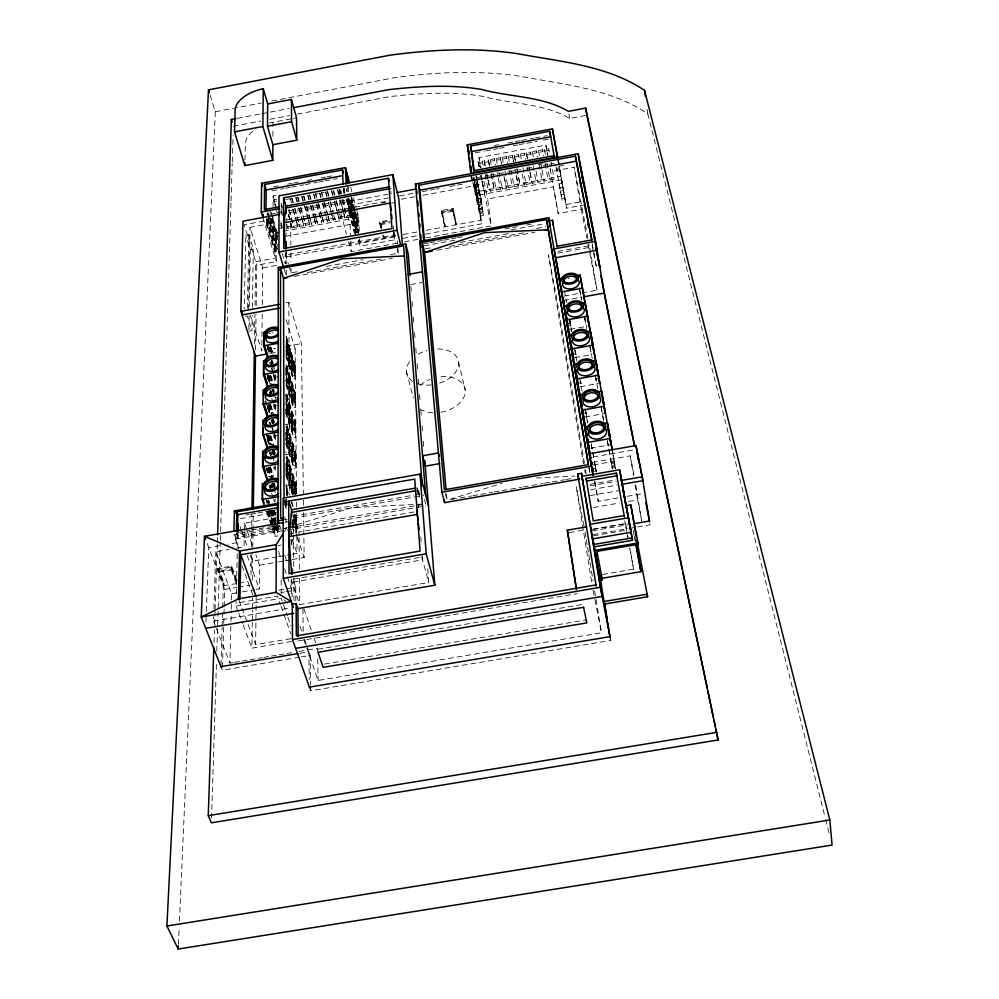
<?xml version="1.0" encoding="UTF-8"?>
<svg xmlns="http://www.w3.org/2000/svg" width="999" height="999" viewBox="0 0 999 999"><rect width="100%" height="100%" fill="white"/><g stroke="black" fill="none" stroke-linecap="round" stroke-linejoin="round"><path stroke-width="0.75" stroke-dasharray="5 3.75" d="M267.12 511.638L274.7 533.578L277.759 533.054L277.759 525.449M278.459 525.399L278.459 528.371L237.35 535.539L237.412 532.554M236.313 532.692L237.974 537.237L279.046 530.094L279.046 525.624M275.312 229.071L275.225 258.104L255.682 261.701L255.007 306.681M274.7 533.578L274.725 525.973M274.887 468.868L274.887 466.021M274.975 434.041L274.962 438.149L274.013 435.239M275.062 403.908L275.05 408.454L273.639 404.12M275.137 375.075L275.125 379.732L273.276 373.976M277.922 535.914L275.012 536.426L275.05 523.326M275.1 501.885L275.112 498.788M275.2 465.596L275.175 471.565L273.701 467.157M275.274 435.015L275.262 440.796L273.326 434.927M275.349 404.832L275.337 411.039L273.426 405.194M275.437 374.762L275.412 382.255L273.064 374.987M256.206 305.557L256.78 265.21L276.298 261.613L276.361 232.567L358.616 217.345L356.218 208.304M272.902 136.226L272.939 127.847M272.952 126.448L272.964 122.278L292.108 118.656M277.372 237.612L273.002 223.089L273.052 212.55M273.077 206.531L273.127 195.991L277.722 195.13M275.986 209.053L273.801 199.912L276.548 199.4M266.708 225.774L266.733 223.189L269.742 222.64L269.718 225.212L266.708 225.774L275.237 253.808M266.745 222.053L266.77 219.493L269.767 218.931L269.742 221.503L266.745 222.053L275.249 250.062M256.206 589.46L259.278 588.935L259.528 565.222L255.881 555.069M262.2 313.923L261.813 350.749L250.399 315.472M262.3 304.72L262.7 267.894L250.062 227.335L273.002 223.089M290.909 638.648L255.632 644.642L256.194 598.364M252.26 580.307L252.647 553.721M252.735 547.514L253.197 514.96M255.569 349.925L256.081 314.498M291.571 641.42L251.91 648.151L252.272 622.19M252.297 620.666L252.447 609.964M252.472 608.441L252.622 597.752M250.961 574.9L251.273 554.745M251.386 546.99L251.686 526.848M251.711 525.299L251.873 514.448M254.445 343.893L254.895 314.435M248.826 331.119L251.985 330.544L252.235 315.172M252.372 307.492L253.334 249.088L248.838 234.728L245.816 235.277L244.231 308.878M247.402 308.291L248.838 234.728M244.28 532.042L244.006 546.84L236.588 548.126M244.318 530.569L244.455 523.164L276.311 517.607M248.501 309.59L250.062 227.335M248.851 329.583L249.101 315.746M249.275 306.518L250.324 249.65L245.816 235.277M237.038 533.853L236.838 542.682L227.972 544.23M231.318 567.207L236.413 580.894L236.363 583.603L231.256 569.917L231.318 567.207L218.943 569.355L218.856 572.065L224.038 585.726L224.113 583.016L218.943 569.355M238.212 611.863L236.014 606.056L236.126 601.473M236.288 593.843L237.225 552.634M237.937 538.573L238.099 531.268M223.314 585.851L237.088 583.478L237.15 580.769L231.681 566.083L217.832 568.481L217.745 571.191L231.618 568.793L231.681 566.083M238.586 548.376L235.489 539.01L235.627 533.129M244.955 160.015L245.342 143.419L246.366 139.073A28.309 15.684 -15.7 0 1 253.609 130.569M233.017 662.599L229.945 663.124L230.931 623.001M230.981 621.465L231.244 610.664M231.281 609.115L231.468 601.398M231.518 599.862L231.668 593.681L215.834 551.735L229.183 549.425M220.991 665.072L222.078 627.797M222.128 626.236L222.627 609.153M222.677 607.592L223.389 583.141L217.832 568.481M222.477 667.145L223.938 615.871M223.976 614.323L224.151 608.104M224.201 606.555L224.688 589.472L205.557 539.123M211.551 818.144L216.471 662.15M216.82 651.236L220.267 542.032M220.317 540.471L230.994 202.472M231.044 200.924L232.218 163.574M232.268 162.025L233.104 135.564M215.759 626.935L213.499 621.141L213.649 616.508M213.911 608.803L215.834 551.735M214.011 642.532L214.423 630.044M214.623 623.813L214.835 617.569M214.885 616.008L215.035 611.326M215.097 609.765L217.258 544.255M217.32 542.694L217.52 536.463M205.969 622.09L206.144 617.432M206.368 611.226L208.766 547.564L219.106 545.766M178.409 944.38L179.171 927.259M179.445 921.028L215.309 111.751L209.852 94.218M284.365 531.668L286.813 527.759M287.063 527.659L284.103 528.571L287.15 528.034M288.536 527.197L352.06 507.617L425.649 503.933L423.251 495.017M450.012 499.3L501.748 483.466M215.309 111.751L261.064 103.047M271.753 101.024L395.317 77.547C437.038 71.978 479.845 70.017 521.59 76.486C564.685 84.84 610.439 88.511 647.802 113.923L825.249 817.906M237.437 118.332L260.302 113.986M261.825 113.699L289.273 108.491M233.404 126.236L260.764 121.054M269.892 119.318L289.66 115.572M297.265 114.136L390.01 96.578C420.629 93.144 451.985 91.259 482.529 96.304C511.201 104.321 543.419 102.922 569.63 118.444L586.838 115.222M293.581 118.382L296.528 117.82M273.826 186.726L278.446 185.864M287.525 184.166L292.133 183.304M293.656 183.029L298.214 182.168M307.317 180.469L311.913 179.62M321.016 177.909L325.599 177.06M327.098 176.773L331.68 175.924M494.243 145.554L498.788 144.705M507.892 143.007L513.961 141.87M515.472 141.583L520.029 140.734M521.54 140.447L533.678 138.187M535.202 137.899L547.327 135.639M271.828 190.821L283.991 188.549M285.502 188.262L290.072 187.412M291.583 187.125L303.746 184.852M305.269 184.578L317.432 182.305M318.956 182.018L323.514 181.169M325.025 180.881L337.187 178.609M475.274 152.835L484.365 151.136M485.876 150.861L491.945 149.725M493.456 149.45L498.002 148.601M499.512 148.314L504.058 147.465M513.149 145.767L517.694 144.917M519.205 144.643L525.262 143.506M526.773 143.219L537.375 141.246M543.444 140.11L549.5 138.986M480.357 167.957L478.983 157.605L545.879 145.13L547.764 155.544L545.879 145.13M478.996 166.621L478.121 161.838L482.305 161.064L483.166 165.846M485.014 165.497L484.14 160.714L488.324 159.94L489.56 165.959M494.343 158.816L494.605 160.589L490.409 161.363L490.172 159.59L494.343 158.816L495.516 165.11M500.374 157.692L500.636 159.465L496.441 160.24L496.191 158.479L500.374 157.692L501.585 163.724M506.406 156.568L506.668 158.341L502.485 159.116L502.222 157.355L506.406 156.568L507.567 162.862M512.437 155.444L512.712 157.218L508.516 157.992L508.254 156.231L512.437 155.444L513.611 161.476M515.434 161.401L514.285 155.107L518.469 154.321L519.63 160.364M524.512 153.197L524.8 154.97L520.604 155.744L520.317 153.983L524.512 153.197L525.661 159.241M527.509 159.153L526.361 152.847L530.544 152.073L531.406 156.868M536.588 150.949L536.888 152.71L532.692 153.496L532.392 151.723L536.588 150.949L537.737 157.255M542.632 149.825L542.944 151.586L538.748 152.36L538.436 150.599L542.632 149.825L543.781 156.131M549 150.462L544.805 151.236L544.492 149.475L548.688 148.689L549.825 155.007M273.801 201.711L276.548 201.199M285.677 199.5L289.797 198.739L291.084 203.147M318.157 193.456L315.409 193.968L317.47 201.348M324.113 192.345L321.353 192.857L323.414 200.237M478.359 163.611L482.542 162.837L482.305 161.064M484.39 162.487L488.573 161.713L488.324 159.94M514.56 156.868L518.756 156.094L518.469 154.321M526.648 154.62L530.844 153.834L530.544 152.073M266.808 214.685L269.792 214.123M270.529 214.211L276.611 213.074M278.134 212.787L282.692 211.95M288.773 210.814L345.03 200.362M538.486 164.41L543.031 163.574M353.658 210.589L350.899 200.187L347.889 200.737L355.557 231.531L358.529 230.981L353.384 211.638M288.798 212.675L387.724 194.293M476.573 177.797L488.723 175.537M490.247 175.262L508.466 171.865M509.989 171.591L520.616 169.618M526.685 168.481L534.29 167.07M543.394 165.384L547.952 164.535M549.475 164.261L554.033 163.411M348.002 203.284L351.011 202.722L350.899 200.187M349.35 211.413L348.052 204.395L351.061 203.846L353.047 211.276M263.936 221.029L244.081 224.713L256.78 265.21M388.811 197.852L349.113 205.22L348.838 199.201M399.5 195.866L414.772 193.032M422.402 191.621L428.509 190.484M430.032 190.197L434.615 189.348M436.138 189.061L439.198 188.499M449.887 186.513L455.994 185.377M457.517 185.102L462.1 184.253M563.598 165.409L559.228 166.221L566.658 208.192L583.828 205.032M348.164 206.955L351.173 206.393L351.061 203.846M556.381 168.319L559.44 167.745M348.201 208.079L351.236 207.517L351.348 210.077M473.913 184.765L476.96 184.191L483.379 215.447L480.369 215.996L473.913 184.765L474.238 187.3L477.285 186.726L476.96 184.191M286.101 219.905L385.152 201.536M341.646 210.352L346.241 209.503M347.764 209.216L352.36 208.366M381.456 202.972L386.051 202.123M401.361 199.276L415.134 196.728M422.789 195.305L482.505 184.228L482.117 181.269M587.936 238.286L574.125 167.245L550.599 171.603L550.074 168.656M391.408 203.209L394.455 202.647M278.359 228.509L357.679 213.811L358.591 232.03M286.688 224.126L287.999 228.546L292.07 227.784L288.599 214.211M288.686 209.802L293.868 227.46L297.939 226.698L293.207 208.704M294.605 208.704L299.737 226.361L303.821 225.612L299.113 207.605M300.524 207.605L305.619 225.275L309.69 224.525L308.816 219.768M310.227 219.768L311.488 224.188L315.572 223.439L314.697 218.669M316.121 218.681L317.37 223.102L321.453 222.34L321.416 220.529M322.015 217.582L323.264 222.015L327.347 221.254L327.285 219.443M327.922 216.496L329.146 220.916L333.229 220.167L328.696 202.11M333.816 215.397L335.04 219.83L339.123 219.081L334.615 201.011M339.722 214.298L340.934 218.744L345.017 217.982L340.547 199.9M342.033 199.887L346.828 217.645L350.911 216.895L346.478 198.801M482.142 181.656L484.353 192.183L488.486 191.421L488.249 189.635M488.124 180.544L490.309 191.084L494.443 190.31L491.108 173.476M492.944 173.139L496.278 189.972L500.412 189.211L500.149 187.425M498.938 172.028L502.235 188.873L506.381 188.112L503.996 175.774M504.932 170.916L508.204 187.775L512.337 187L512.075 185.215M510.926 169.805L514.173 186.663L518.306 185.901L516.271 175.062M516.908 168.956L520.142 185.564L524.288 184.79L524 183.004M522.927 167.57L526.111 184.453L530.257 183.679L529.97 181.905M530.082 172.765L532.092 183.341L536.238 182.58L535.939 180.794M536.076 171.391L538.061 182.243L542.22 181.468L541.908 179.695M542.07 170.28L544.043 181.131L548.201 180.357L547.889 178.584M546.965 163.099L550.037 180.02L554.183 179.258L551.136 162.325M425.437 234.178L481.68 223.826L477.997 195.255L561.426 179.808M562.1 183.366L559.103 183.916L559.552 186.413L562.562 185.851M285.165 236.413L350.037 224.413L347.29 214.236M425.811 237.899L491.246 225.874L487.637 198.976L553.421 186.813L558.191 213.561L581.306 209.315L574.125 167.245M474.637 182.342L478.171 198.888L481.156 198.339L481.481 200.836L478.484 201.398L473.351 177.31M354.395 212.437L358.354 227.297L355.382 227.847L355.257 225.299L358.229 224.75L354.67 211.388M476.198 176.336L481.63 201.948L478.633 202.497L474.463 182.929M562.762 186.95L559.752 187.512L560.214 190.01L563.224 189.448M380.769 228.109L379.545 221.928L389.76 220.042M441.296 210.514L444.817 226.873L441.296 210.514L453.034 208.354L456.493 224.725L453.034 208.354M381.68 229.133L380.407 222.802L390.846 220.866M452.834 211.301L442.332 213.237L442.145 211.388L452.634 209.453L455.881 224.837L452.634 209.453M478.958 205.02L481.955 204.47L481.63 201.948M379.657 223.788L391.358 221.628M441.483 212.362L453.234 210.202M476.985 181.456L482.105 205.582L479.095 206.131L473.951 182.018M563.436 190.559L560.414 191.121L560.876 193.631L563.898 193.069L559.04 165.659M380.532 224.65L389.485 223.002M250.324 249.65L253.334 249.088M479.42 208.666L482.43 208.104L482.105 205.582M349.75 212.899L355.731 235.227L355.607 232.655L358.591 232.105L353.434 212.762M476.81 182.068L482.579 209.228L479.57 209.778L473.776 182.63M564.098 194.181L561.076 194.743L561.538 197.265L564.572 196.703M482.904 211.763L479.895 212.325L473.763 183.641L476.823 183.079L482.904 211.763L482.579 209.228M480.032 213.449L483.054 212.887L483.379 215.447M564.772 197.814L561.738 198.376L562.2 200.911L565.247 200.349L559.253 166.771M444.617 225.012L445.429 226.761L442.145 211.388M395.654 235.926L359.116 242.657L358.966 239.623M403.271 234.528L418.494 231.718M426.098 230.319L480.906 220.23L477.235 191.671L560.776 176.199L566.658 208.192M566.021 204.558L584.64 201.124M286.263 256.893L394.13 237.038L393.793 232.455M358.504 240.347L360.065 246.204L396.553 239.485M402.634 238.374L417.832 235.577M262.7 267.894L277.734 265.135M348.464 241.371L351.248 251.611L398.426 242.944M404.508 241.82L418.206 239.298M424.013 243.843L428.608 242.994M430.132 242.72L436.251 241.596M437.787 241.308L442.37 240.472M443.893 240.185L450.012 239.061M451.548 238.786L456.131 237.949M457.654 237.662L462.25 236.825M505.069 228.958L511.188 227.834M512.712 227.547L517.295 226.711M526.473 225.025L531.068 224.176M424.063 245.854L454.67 240.235M511.313 229.845L544.992 223.651M288.873 265.609L291.046 272.877L297.178 271.753M326.261 266.421L362.999 259.678M390.547 254.62L398.201 253.222L397.639 245.554M425.224 248.863L431.331 247.752M460.327 242.432L509.153 233.466M536.625 228.434L545.779 226.748M307.292 272.527L383.791 258.491M449.712 246.403L526.086 232.392M294.268 276.398L392.32 258.416M436.85 250.25L534.715 232.317M557.942 251.398L592.744 245.042M285.826 302.784L288.811 302.235L301.423 343.594L303.334 493.956M557.642 253.197L589.697 247.352L589.11 244.33M410.714 284.553L422.09 282.48M245.13 316.346L247.252 315.959L251.985 330.544M264.86 350.199L275.524 348.276M286.189 346.353L301.423 343.594M563.998 296.116L580.494 293.144M581.992 292.869L596.977 290.16L589.697 247.352M270.741 353.334L275.324 352.51M286.014 350.574L295.167 348.926L286.064 319.38M563.623 300.424L581.668 297.165M286.151 366.833L295.317 365.184L285.814 334.59M295.055 365.896L292.27 366.396L292.332 376.648L295.142 376.136L295.055 365.896L286.089 337.063M292.27 367.357L295.055 366.858L286.101 338.024M292.282 368.706L295.067 368.194L286.101 339.36M567.644 323.851L570.504 323.339M277.934 376.898L275.137 377.397L273.289 371.64M568.044 326.136L570.904 325.624M285.427 380.469L295.442 378.671L285.864 348.014M570.117 329.358L577.422 328.047M578.883 327.784L586.188 326.473M285.477 395.279L295.567 393.469L285.914 362.762M275.075 397.852L277.909 397.34M295.304 394.23L292.47 394.742L292.545 405.332L295.392 404.82L295.304 394.23L285.739 363.836M292.482 395.741L295.317 395.229L285.751 364.835M263.474 402.285L266.408 401.76M292.482 397.127L295.329 396.615L285.751 366.208M275.05 406.044L277.897 405.532M572.889 354.258L575.799 353.733M285.514 409.228L295.692 407.405L285.964 376.635M574.999 357.567L591.358 354.645M285.564 424.538L295.829 422.714L286.026 391.883M295.567 423.526L292.682 424.038L292.757 434.99L295.654 434.478L295.567 423.526L285.839 393.019M277.859 435.139L274.975 435.651L273.539 431.306M595.829 378.683L598.788 378.159M577.897 383.341L580.856 382.817M285.614 438.961L295.966 437.125L286.076 406.243M580.057 386.738L598.201 383.516M285.664 454.795L296.104 452.947L286.126 422.028M295.829 453.821L295.929 465.147L292.982 465.671L292.894 454.333L295.829 453.821L285.939 423.214M292.907 455.407L295.841 454.882L285.951 424.275M292.932 457.967L295.866 457.442L285.951 426.823M583.091 413.436L586.101 412.899M285.714 469.717L296.241 467.857L285.826 436.101M585.189 416.945L603.858 413.661M285.764 486.113L296.391 484.24L285.751 451.748M293.194 494.493L293.132 485.701L296.104 485.177L286.051 454.483M293.157 489.448L296.141 488.923L286.064 458.216M284.278 501.823L287.337 501.286M590.596 448.214L609.615 444.88M245.954 515.047L248.963 514.522M250.474 514.26L256.493 513.211M257.992 512.949L264.011 511.888M265.522 511.625L270.03 510.839M271.528 510.576L276.049 509.79M240.397 518.618L276.686 512.262M593.081 456.993L633.641 449.925M592.607 462.425L630.244 455.856L634.003 475.174M292.869 516.208L413.686 495.142M415.209 494.867L419.792 494.068M293.793 517.145L296.678 516.645M593.493 464.885L614.148 461.276L615.471 468.419M274.737 521.416L277.772 520.891M284.103 519.717L287.138 519.193M293.231 518.131L419.568 496.103M614.335 462.2L611.226 462.749L612.325 468.706M611.425 463.873L614.535 463.324M284.84 522.315L287.874 521.778M293.381 520.904L296.416 520.379L294.468 514.51M592.619 468.756L595.729 468.219M611.713 465.434L614.835 464.885M293.394 522.052L296.428 521.515L293.993 514.198M611.925 466.558L615.034 466.021L612.462 451.548L615.559 468.768M237.837 532.417L243.943 531.356M245.467 531.093L250.037 530.294M251.561 530.032L257.655 528.971M259.178 528.708L277.485 525.524L279.046 530.094M277.759 526.373L274.725 526.898L269.181 510.814M593.081 471.453L596.203 470.916M615.322 467.582L612.212 468.131L607.292 440.334M279.945 526.436L233.828 534.465L238.948 548.488M296.453 524.275L293.406 524.8L292.432 521.865M288.674 527.772L425.649 503.933M451.623 499.413L471.441 495.966M472.964 495.704L479.058 494.642M480.594 494.368L492.782 492.257M494.305 491.983L500.399 490.921M501.923 490.659L521.74 487.212M523.264 486.95L543.081 483.504M544.605 483.229L550.699 482.167M552.222 481.905L564.423 479.782M565.946 479.52L572.04 478.459M235.489 539.01L425.387 505.969M295.417 514.71L296.391 517.632L296.503 529.795L293.444 530.319L291.97 525.924M299.363 569.03L298.988 531.955L414.023 511.963M288.099 534.153L296.828 532.629L292.407 519.118M590.022 484.353L615.971 479.845M590.034 485.876L616.133 481.356M590.759 489.722L616.87 485.189M278.122 545.541L281.156 545.017M590.209 495.616L618.643 490.684M277.073 556.893L252.535 561.138L250.449 555.344M278.609 556.63L290.884 554.507M292.407 554.245L297.015 553.446L296.653 513.161M594.58 481.693L598.251 501.323L618.019 497.902M627.147 496.328L642.357 493.693M218.856 572.065L231.256 569.917M259.528 565.222L277.372 562.137M278.858 561.875L283.329 561.113M284.815 560.851L290.759 559.827M292.245 559.565L304.146 557.504L303.571 512.562M593.431 507.517L619.343 503.034M628.496 501.461L637.637 499.875L641.683 520.754L635.576 484.265M223.389 583.141L224.113 583.016M236.413 580.894L237.15 580.769M238.624 583.204L247.814 581.63M224.688 589.472L236.913 587.362M238.449 587.1L249.151 585.264M293.556 579.145L422.29 556.992M569.305 532.579L584.065 530.044M592.532 529.208L626.323 523.401M593.593 529.32L625.249 523.876L627.759 537.462M592.332 530.844L628.421 524.637M231.668 593.681L240.871 592.107M242.407 591.833L254.67 589.735M593.056 534.627L627.572 528.696M629.083 528.446L650.087 524.825L649.462 521.016M593.656 535.801L626.76 530.107L625.087 521.078M278.796 590.209L295.716 587.3L293.207 580.007M281.656 592.457L284.653 591.945M286.151 591.683L292.145 590.659L292.183 596.815M239.835 602.522L277.422 596.078L280.532 604.832M236.014 606.056L281.181 598.314L287.375 615.821M291.046 579.395L299.725 604.557L428.783 582.479L427.609 567.132M213.499 621.141L290.784 607.916M602.597 574.437L633.603 569.155L629.919 548.126M298.177 640.983L577.147 593.631M234.553 662.337L240.697 661.301M242.233 661.038L248.376 660.002M249.912 659.74L262.2 657.654M263.736 657.404L269.88 656.355M271.416 656.093L277.56 655.057M279.096 654.795L285.239 653.758M286.775 653.496L292.919 652.459M299.063 651.41L317.507 648.289L317.557 651.36M317.919 649.238L583.141 604.333M299.775 653.284L308.878 651.735L309.278 679.432M299.563 657.192L222.377 670.242L221.428 667.832M301.074 656.942L310.152 655.406L310.602 684.627M324.638 664.048L586.313 619.892M306.868 648.251L318.107 680.444L601.473 632.792L594.53 590.059M309.39 687.125L310.689 690.784L610.689 640.434L610.177 637.374M536.513 477.947L574.949 476.036M283.966 599.775L287.325 602.934M417.582 489.572L419.717 494.705M216.333 628.383L229.945 663.124M238.761 613.311L242.595 623.476M243.144 624.924L251.91 648.151M238.911 600.062L255.632 644.642M231.618 568.793L237.088 583.478M242.008 565.684L252.66 594.692M247.165 555.556L259.278 588.935M239.985 526.373L241.558 530.719M242.083 532.167L247.315 546.653M244.455 523.164L252.772 546.366M281.044 606.293L290.884 634.015M287.899 617.282L290.996 626.048M299.95 626.161L302.497 633.466M304.545 639.31L306.069 643.706M306.581 645.167L310.152 655.406M303.796 639.472L306.356 646.79M278.496 551.298L281.019 558.591M284.553 568.793L292.145 590.659M268.669 510.514L274.713 528.059L277.759 527.522L276.248 523.139M268.656 512.112L273.202 525.274M273.701 526.735L274.713 529.657L277.759 529.133L276.748 526.198M268.144 511.8L271.678 522.04M272.19 523.501L274.713 530.806M267.632 511.95L272.178 525.112M272.69 526.573L274.713 532.417L277.759 531.893L275.736 526.036M266.658 512.262L275.012 536.426M268.731 500.049L269.742 502.972M272.24 510.289L275.749 520.516M272.24 511.438L275.749 521.678M268.232 500.536L269.206 503.371M271.641 510.477L275.05 520.417M271.228 510.114L276.248 524.737M267.707 500.949L268.706 503.958M271.228 511.188L274.737 521.503M275.249 522.964L277.759 530.282M267.195 500.636L268.207 503.558M270.717 510.864L274.737 522.564M270.717 511.413L275.237 524.575M265.672 497.939L267.682 503.783M270.205 511.001L277.759 533.054M303.908 608.778L311.963 632.192M313.986 638.049L316.496 645.366M266.171 500.449L267.183 503.371M269.693 510.689L273.726 522.377M284.665 555.219L287.175 562.512M279.508 525.162L281.119 529.857M274.263 510.651L275.761 515.034M273.763 510.339L275.761 516.183M273.251 510.464L275.761 517.782M272.752 510.152L275.761 518.918M265.909 467.957L268.881 476.71M271.353 484.003L272.34 486.913M271.341 485.114L272.34 488.024M270.841 485.202L271.828 488.111M270.342 484.852L271.328 487.774M269.842 484.94L270.829 487.862M269.83 486.063L270.829 488.986M269.068 485.726L271.079 491.633M271.578 493.106L273.089 497.527M273.589 499.001L274.6 501.948M269.93 467.694L272.877 476.448M269.43 467.345L272.39 476.098M268.931 467.42L272.377 477.634M274.35 483.466L275.337 486.388M268.431 467.07L271.878 477.285M273.851 483.116L274.837 486.038M268.419 468.618L271.653 477.659M273.351 483.204L274.837 487.587M284.703 517.032L287.163 524.313M292.095 538.873L297.015 553.446M267.919 468.269L270.879 477.247M272.852 482.867L274.338 487.45M267.42 468.144L270.379 477.11M272.352 482.729L274.825 490.247M266.92 468.019L269.88 476.973M272.352 484.065L273.339 487.175M273.838 488.449L275.324 492.832M266.421 467.869L269.38 476.623M271.853 483.916L272.839 486.825M284.578 500.024L287.025 507.355M292.432 523.464L293.419 526.398L296.466 525.874L293.531 517.07M284.578 501.173L287.038 508.503M292.445 524.625L293.431 527.559L296.478 527.022L293.544 518.231M284.615 502.522L287.038 510.102M291.333 522.527L293.444 529.158L296.491 528.633L293.556 519.83M284.578 503.933L287.05 511.263M270.442 466.508L273.389 475.262M270.429 467.619L273.376 476.361M266.171 433.404L270.055 445.054M272.003 450.874L273.451 455.244M286.189 493.481L287.163 496.416M293.431 515.297L298.988 531.955M266.658 435.352L269.568 444.08M271.99 451.348L272.964 454.258M267.133 437.874L269.568 445.142M267.12 439.36L269.068 445.179M271.004 452.072L271.978 454.982M272.465 456.431L273.926 460.801M270.517 452.11L271.491 455.02M286.201 499.001L287.188 501.923M293.069 519.53L296.503 529.795M286.026 498.926L287.013 501.86M270.017 451.735L270.991 454.645M285.851 499.862L287.287 504.133M269.53 451.773L270.991 456.143M285.552 500.199L287.025 504.595M292.42 520.716L293.406 523.651L296.441 523.114L293.506 514.323M269.518 452.859L270.492 455.769M285.552 501.348L287.025 505.744M292.407 522.514L296.815 535.639M297.302 537.1L304.146 557.504M270.604 435.189L273.501 443.906M270.592 436.251L273.489 444.98M270.105 436.276L273.002 445.005M285.864 484.078L289.298 494.43M291.758 501.835L293.231 506.281M269.618 435.889L272.515 444.617M274.45 450.437L275.412 453.346M269.118 435.926L272.028 444.655M273.963 450.474L274.925 453.384M286.164 486.863L288.599 494.193M291.034 501.523L292.982 507.38M286.164 488.012L288.599 495.342M294.942 514.385L296.403 518.781L293.369 519.305L293.506 533.553M268.631 435.539L271.541 444.268M273.476 450.099L274.925 454.458M268.132 435.576L271.303 444.892M272.989 450.137L274.725 455.169M286.176 489.597L288.124 495.454M267.645 435.202L270.554 443.931M272.977 451.211L273.951 454.12M286.176 490.746L287.637 495.142M267.645 435.714L270.554 444.43M272.49 450.249L273.938 454.607M267.145 435.239L270.067 444.043M272.49 451.248L273.451 454.22M286.176 492.332L287.163 495.267M271.628 425.499L273.064 429.857M285.926 469.068L293.169 490.984L296.154 490.459L286.064 459.752M285.939 470.167L293.169 492.095L296.166 491.57L286.076 460.864M270.18 422.589L271.616 426.948M272.09 428.396L273.539 432.754M274.013 434.203L274.975 437.1M269.693 422.19L271.129 426.536M285.939 471.715L293.182 493.643L296.179 493.119L286.076 462.412M285.939 472.827L293.194 494.755M268.956 421.728L270.417 426.123M285.951 474.375L292.719 494.855M285.951 475.487L292.245 494.505M268.831 404.058L271.691 412.762M286.064 457.117L296.129 487.812L293.144 488.336L285.926 466.421M268.818 405.094L271.678 413.798M273.589 419.605L274.538 422.502M268.344 405.082L271.191 413.786M272.889 419.043L274.051 422.49M268.331 406.118L270.717 413.374M272.627 419.18L273.576 422.077M267.857 405.444L270.23 412.687M272.615 419.942L273.564 422.839M267.844 406.118L270.23 413.374M272.14 419.168L273.564 423.526M267.844 406.481L270.23 413.723M272.14 419.518L273.564 423.863M266.408 402.797L269.742 412.962M272.14 420.217L273.089 423.114M265.447 400.661L266.883 405.007M267.357 406.456L269.742 413.711M272.128 420.954L273.077 423.851M286.089 463.524L296.191 494.23M267.357 407.492L269.255 413.286M271.653 420.542L272.602 423.439M285.914 463.786L293.132 485.701M286.089 465.059L295.716 494.318M271.166 420.529L272.115 423.426M285.914 464.885L293.132 486.8L296.116 486.276L286.051 455.581M286.089 466.183L295.242 493.981M285.801 467.145L295.067 495.242M285.851 443.793L292.982 465.671M270.754 404.92L273.601 413.623M270.279 404.508L273.127 413.199M269.792 404.483L272.652 413.186M269.318 404.071L272.165 412.774M268.044 376.561L270.392 383.791M272.265 389.585L274.151 395.367M285.976 431.943L295.904 462.574L292.969 463.099L285.839 441.221M266.633 373.226L269.917 383.354M285.814 432.48L292.894 454.333M285.976 433.429L295.916 464.073L292.969 464.597L285.839 442.719M267.108 375.686L269.443 382.904M285.814 433.554L295.929 465.147M267.095 376.685L269.443 383.903M285.814 435.027L292.919 456.893L295.854 456.368L285.951 425.761M271.303 391.071L272.252 393.968M270.829 390.634L271.778 393.519M285.826 437.587L292.932 459.453L295.879 458.928L285.964 428.309M270.354 390.584L271.303 393.469M285.826 438.661L292.944 460.527L295.879 460.002L285.964 429.383M269.88 390.147L270.816 393.032M285.839 440.147L292.957 462.013L295.904 461.501L285.976 430.869M274.113 404.558L275.05 407.442M269.867 392.545L271.278 396.89M271.753 398.339L273.164 402.672M269.143 392.045L270.567 396.428M270.916 375.674L272.777 381.456M270.442 375.224L272.777 382.455M269.967 375.174L272.302 382.392M269.955 376.173L271.828 381.943M269.48 376.111L271.353 381.893M273.689 389.123L274.625 392.008M269.006 375.661L270.879 381.443M268.531 375.612L270.879 382.842M268.281 375.199L271.116 383.953M273.014 389.785L273.951 392.707M268.057 375.174L270.866 383.841M272.739 389.635L273.676 392.52M274.151 393.968L275.549 398.301M268.057 376.186L270.392 383.416M272.265 389.185L274.138 394.967M270.991 361.151L272.839 366.908M286.189 408.641L292.719 428.983L295.604 428.459L285.864 397.939M271.903 364.997L273.289 369.318M286.201 409.665L292.719 430.02L295.617 429.508L285.864 398.976M270.517 362.025L271.903 366.346M285.739 409.652L292.732 431.456L295.629 430.944L285.864 400.412M285.739 410.689L292.744 432.505L295.642 431.98L285.876 401.448M271.89 368.668L273.276 372.989M273.738 374.438L275.125 378.758M285.739 412.137L292.757 433.941L295.654 433.429L285.876 402.897M269.568 362.45L270.954 366.77M271.428 368.206L272.814 372.527M285.751 413.174L292.757 434.99M271.066 347.39L272.889 353.147M285.851 394.043L295.567 424.55L292.682 425.075L286.176 404.732M270.592 346.915L272.889 354.108M285.851 395.479L295.579 425.986L292.695 426.498L286.189 406.168M270.13 346.815L272.427 354.008M270.13 347.777L271.965 353.534M285.851 396.503L295.592 427.023L292.707 427.535L286.189 407.205M269.655 347.689L271.491 353.446M269.193 347.215L271.029 352.972M268.719 347.115L270.567 352.884M268.481 346.965L270.329 352.772M268.256 346.653L270.554 353.846M267.794 346.453L270.092 353.758M272.39 360.839L273.314 363.848M266.858 344.643L269.618 353.296M271.928 360.364L272.852 363.386M273.314 364.822L274.7 369.143M285.876 403.933L295.654 434.478M267.307 347.327L269.156 353.084M271.466 360.277L272.39 363.149M286.101 381.643L292.52 401.91L295.367 401.411L285.764 370.979M286.101 382.642L292.532 402.922L295.379 402.41L285.764 371.99M286.101 384.041L292.532 404.32L295.392 403.808L285.776 373.376M286.114 385.04L292.545 405.332M285.764 368.594L295.342 399.013L292.507 399.513L286.089 379.245M285.764 369.593L295.354 400.012L292.507 400.524L286.089 380.244M285.776 374.388L295.392 404.82M286.076 377.859L292.495 398.126L295.329 397.614L285.751 367.207M286.001 355.457L292.332 375.661L295.13 375.162L285.964 346.216M286.001 356.431L292.332 376.648M286.114 342.632L295.105 371.491L292.307 371.99L285.989 351.798M286.114 343.968L295.117 372.839L292.32 373.339L285.989 353.147M286.126 344.942L295.117 373.813L292.32 374.313L286.001 354.108M285.976 347.177L295.142 376.136M285.976 349.488L292.282 369.667L295.08 369.168L286.101 340.322M285.989 350.824L292.295 371.016L295.092 370.517L286.114 341.658M262.849 217.495L276.298 261.613M267.282 212.487L275.287 238.961M267.27 213.611L277.335 246.566M284.166 269.206L285.889 274.937M269.742 222.64L278.221 250.662M268.144 219.093L275.274 242.645M267.695 218.744L277.322 250.299M266.77 218.356L275.262 246.341M266.77 219.493L275.262 247.477M266.733 223.189L275.249 251.211M271.166 212.337L278.234 235.864M269.168 208.666L271.591 216.346M272.028 217.819L277.347 235.477M272.028 218.943L277.347 236.601M282.193 253.584L285.252 263.748L285.214 253.122M271.129 218.544L277.347 239.148M270.679 218.194L278.234 243.232M268.194 212.899L269.518 217.307M269.767 217.807L277.335 242.857M269.767 218.931L278.221 246.94M285.427 254.108L288.436 264.161M273.127 195.991L276.136 206.094M280.856 221.978L282.155 226.298M273.801 199.912L275.562 205.782M280.806 223.401L282.13 229.633L280.806 225.225M276.423 210.527L277.31 213.461M281.094 202.934L282.342 207.617M281.044 205.02L282.342 209.428M280.969 209.428L282.267 213.836M280.969 211.239L282.28 215.647M288.586 214.698L290.272 220.442M288.174 214.548L292.07 227.784M289.111 209.465L292.982 222.702M292.033 198.064L293.306 202.485M295.017 208.366L299.737 226.361M292.894 202.809L291.608 198.401L295.741 197.627L297.015 202.048M290.209 198.401L291.496 202.822M292.794 209.041L296.228 220.816M296.653 222.29L297.939 226.698M298.826 201.711L297.552 197.29L301.686 196.516L303.796 203.883M296.141 197.303L297.415 201.711M298.713 207.942L302.11 219.718M302.547 221.191L303.821 225.612M304.208 205.357L308.004 218.631M308.429 220.105L309.69 224.525M297.964 196.965L299.225 201.373M300.924 207.268L305.619 225.275M303.896 195.854L305.157 200.275M306.843 206.169L311.488 224.188M303.509 196.179L304.77 200.599M306.443 206.506L309.815 218.294M302.085 196.191L303.346 200.612M305.032 206.506L308.391 218.294M309.84 194.743L311.089 199.176M312.749 205.07L317.37 223.102M309.453 195.067L310.701 199.5M312.375 205.394L315.709 217.195M308.017 195.08L309.265 199.513M310.939 205.407L314.285 217.195M307.63 195.417L308.891 199.837M310.564 205.732L313.898 217.532M314.323 219.006L315.572 223.439M313.961 193.981L315.197 198.401M316.858 204.308L320.579 217.582M313.586 194.305L314.822 198.726M316.483 204.633L321.453 222.34M315.771 193.644L317.02 198.064M318.669 203.971L321.965 215.772M322.39 217.245L323.264 222.015M317.882 202.822L321.603 216.109M321.715 192.532L322.952 196.965M324.588 202.872L327.859 214.685M328.271 216.159L329.146 220.916M323.813 201.723L327.51 215.01M421.69 556.918L428.783 582.479M319.905 192.869L321.129 197.303M322.777 203.209L325.237 212.063M319.53 193.194L320.766 197.627M322.415 203.534L325.699 215.347M326.111 216.82L327.347 221.254M325.849 191.771L327.073 196.191M325.487 192.083L326.71 196.516M328.346 202.435L333.229 220.167M327.672 191.421L328.883 195.854M330.507 201.773L332.942 210.639M328.534 196.179L327.31 191.746L331.456 190.971L332.667 195.417M330.157 202.098L333.416 213.923M340.909 213.561L346.478 234.053M334.016 191.796L334.827 194.755M336.426 200.674L338.848 209.54M334.478 195.067L333.279 190.634L337.412 189.86L338.611 194.305M336.089 200.986L339.323 212.824M331.793 190.659L333.004 195.092M334.278 201.323L339.123 219.081M337.749 189.548L340.147 198.426M340.209 200.225L343.419 212.063M343.818 213.549L345.017 217.982M419.755 495.167L418.581 490.809L418.831 494.155M419.617 497.065L417.107 487.812L417.57 493.943M349.4 212.55L355.781 236.351M348.726 212.125L354.308 232.979M340.634 189.51L341.808 193.868M343.381 199.688L345.729 208.416M339.573 189.211L340.759 193.644M342.357 199.563L346.828 217.645M340.434 193.968L339.235 189.523L343.381 188.749L344.568 193.194M351.011 202.722L352.984 210.152M351.173 206.393L352.372 210.851M352.772 212.35L358.716 234.665M348.751 197.914L357.979 232.829M348.464 198.951L351.636 210.826M351.748 211.576L357.317 232.43M348.127 198.576L355.257 225.299M351.011 211.501L347.839 199.625L350.836 199.063L354.008 210.951M351.411 212.987L355.382 227.847M347.415 198.888L356.543 233.029M348.052 204.395L355.607 232.655M343.693 188.436L344.892 192.882M346.154 199.126L349.325 210.964M349.725 212.45L350.911 216.895M350.624 187.188L351.823 191.708M353.421 197.74L355.819 206.793M351.735 197.365L358.042 221.104L355.082 221.653L355.207 224.188L358.166 223.639L355.02 211.763M351.074 196.915L354.62 210.277M351.124 198.027L354.283 209.902M354.058 212.075L358.404 228.421L355.432 228.971L355.557 231.531M406.393 371.528L413.236 397.664M445.129 492.769L447.053 500.212L446.491 494.018M380.407 222.802L381.93 228.759M383.204 235.09L383.966 238.074L383.841 236.214L383.354 238.187L382.617 235.314M379.545 221.928L381.381 229.121M825.624 819.417L829.058 832.991M393.893 231.718L394.98 236.051L394.842 234.191L394.368 236.164L393.231 231.681M393.419 234.216L395.604 242.919M397.09 248.801L398.201 253.222M458.603 362.187L465.184 389.935M472.789 182.268L481.68 223.826M476.373 175.762L477.335 180.282M477.335 181.269L481.481 200.836M475.886 175.824L476.848 180.357M474.238 177.56L477.997 195.255M473.176 176.91L474.138 181.418M480.881 175.637L481.83 180.157M482.505 184.228L491.246 225.874M478.983 157.605L481.143 167.944M483.928 181.244L487.637 198.976M478.121 161.838L479.383 167.857M480.969 175.362L481.905 179.87L481.331 175.349M482.23 181.381L484.353 192.183M484.14 160.714L485.389 166.733M486.95 174.251L487.887 178.771M488.199 180.27L490.309 191.084M486.875 174.525L487.812 179.046M485.114 174.6L488.486 191.421M490.172 159.59L491.033 164.373M488.573 161.713L489.498 166.234M491.046 173.751L494.443 190.31M497.102 172.365L497.964 177.16M498.326 178.396L500.412 189.211M496.191 158.479L497.052 163.262M502.222 157.355L503.384 163.649M500.636 159.465L501.535 163.986M503.958 176.049L506.381 188.112M509.09 170.142L512.337 187M592.195 243.656L593.094 248.227M592.057 245.067L593.256 251.174M593.556 252.71L596.553 267.969L593.993 252.784M508.254 156.231L509.415 162.525M593.094 590.359L594.592 597.926M594.892 599.45L601.473 632.792M514.285 155.107L515.459 161.139M516.92 168.681L520.142 185.564M512.712 157.218L513.598 161.738M515.072 169.293L515.959 173.826M516.246 175.325L518.306 185.901M583.965 525.998L576.286 486.738L591.808 582.742M581.306 209.315L586.925 238.299M588.111 244.393L596.977 290.16M522.252 173.951L524.288 184.79M609.952 636.638L610.689 640.434M520.317 153.983L521.466 160.277M526.361 152.847L527.497 158.903M530.082 172.502L532.092 183.341M528.933 166.721L529.795 171.254M527.097 166.796L530.257 183.679M584.727 470.029L585.302 473.051M634.64 535.851L635.476 540.259M634.552 537.812L635.389 542.232M533.104 165.684L536.238 182.58M588.898 467.707L590.047 473.763L589.023 467.607M532.392 151.723L533.541 158.029M629.707 548.026L633.603 569.155M564.472 290.784L566.67 302.709M569.954 320.354L571.066 326.573L570.067 320.829M538.436 150.599L539.56 156.656M540.946 164.223L541.82 169.018M569.742 320.404L571.703 331.193M569.343 318.768L571.69 331.393M574.375 347.727L576.985 361.488M580.481 380.831L581.031 383.841L580.506 380.769M579.595 377.709L582.092 391.308M585.726 410.939L586.276 413.961L585.801 411.176M585.701 412L587.749 423.027M584.989 408.778L587.787 423.938M591.246 443.868L596.391 472.102M591.158 444.018L596.303 471.778M539.11 164.56L542.22 181.468M584.74 318.194L585.789 323.926M590.084 347.34L590.946 352.048L589.959 346.553M595.704 378.059L596.278 381.131L595.554 377.098M601.273 408.454L601.785 411.226M545.129 163.449L548.201 180.357M550.187 168.943L558.191 213.561M544.492 149.475L545.591 155.532M607.479 441.158L612.399 468.968M601.036 405.944L603.783 421.553M595.342 374.912L597.802 389.073M601.286 407.679L603.708 421.341M589.86 344.955L592.345 359.103M579.42 288.074L581.543 300.025M584.552 316.034L586.825 329.158M579.77 290.247L581.505 299.962M584.665 317.707L585.202 320.691M556.031 166.658L562.2 200.911M549.712 178.247L550.037 180.02M627.547 534.615L628.071 537.624M624.712 520.879L625.249 523.876M595.267 465.534L596.303 471.503M633.241 530.357L634.015 534.84M543.743 179.358L544.043 181.131M594.817 481.393L598.251 501.323M568.906 114.186L569.63 118.444M537.762 180.457L538.061 182.243M630.244 455.856L633.566 475.586M635.089 484.69L637.637 499.875M584.415 463.261L556.505 297.477L548.488 254.87L583.578 463.998M585.439 469.405L586.213 474.013M585.102 532.055L586.088 538.161M586.338 539.697L587.325 545.791M587.574 547.327L588.573 553.434M588.823 554.957L589.81 561.063M590.059 562.587L593.031 580.906M525.824 182.667L526.111 184.453M513.898 184.877L514.173 186.663M507.942 185.989L508.204 187.775M501.973 187.088L502.235 188.873M496.016 188.187L496.278 189.972M647.19 109.515L647.802 113.923M393.631 232.118L393.981 235.052L286.251 254.895L286.014 251.96M410.839 286.114L411.251 291.258M412.088 301.636L412.462 306.281M413.336 317.145L413.748 322.29M414.573 332.667L415.072 338.873M415.821 348.189L416.233 353.334M417.07 363.711L417.57 369.917M418.319 379.233L418.731 384.378M419.555 394.755L420.092 401.448M420.804 410.277L421.303 416.483M422.053 425.799L422.714 434.041M423.301 441.308L423.913 449.075M418.369 504.67L418.606 507.742M420.779 536.85L421.353 544.517M422.152 555.244L422.502 559.84L292.033 582.28L292.02 579.195M397.29 240.959L397.527 244.018M390.821 191.221L391.034 194.281M393.356 226.348L393.681 230.931M358.616 217.345L359.378 232.53M359.69 238.611L360.065 246.204M348.301 187.163L348.501 191.671M350.037 224.413L350.499 234.99M350.774 241.034L351.248 251.611M347.49 186.613L347.752 192.632M348.027 198.639L348.151 201.648M346.353 188.624L346.478 191.621M344.505 187.899L344.892 197.24M343.281 188.624L343.481 193.294M340.859 216.933L340.934 218.744M339.298 189.673L339.473 194.168M339.71 200.162L340.06 209.141M334.977 218.019L335.04 219.83M317.707 659.015L318.107 680.444M310.627 686.176L310.689 690.784M303.409 500.149L303.496 506.356M302.934 608.915L303.234 633.416M299.463 578.296L299.725 604.557M295.167 348.926L296.478 493.506M296.553 502.31L296.591 506.955M293.843 225.637L293.868 227.46M296.104 485.177L296.191 493.968M295.716 587.3L295.841 602.547M293.519 535.102L293.781 570.641M293.831 578.371L294.006 601.56M290.709 223.426L290.859 245.067M290.909 252.784L290.984 262.063M291.021 268.244L291.046 272.877M291.72 531.356L291.808 545.242M290.959 530.519L291.046 545.978M291.246 579.969L291.346 596.965M288.811 302.235L289.86 495.017M287.987 226.723L287.999 228.546M286.101 218.394L286.126 223.014M286.126 224.488L286.176 235.327M286.226 251.948L286.276 264.161M286.301 270.267L286.326 276.361M417.307 490.472L417.32 493.419M281.181 580.032L281.181 593.743M441.009 412.262A26.274 17.52 -14 0 0 462.599 399.438A26.274 17.52 -14 0 0 460.814 381.83L456.368 378.971A26.274 17.52 -14 0 0 437.787 377.147M432.879 412.812A26.274 17.52 -14 0 1 427.784 412.175L422.165 410.289A26.274 17.52 -14 0 1 418.731 408.166M420.154 385.427A26.274 17.52 -14 0 1 429.982 379.395M437.674 348.926A26.598 17.445 -14 0 1 458.666 363.249A26.598 17.445 -14 0 1 438.161 383.579M431.293 384.927A26.598 17.445 -14 0 1 417.707 383.716M412.612 381.293A26.598 17.445 -14 0 1 410.964 359.965M418.206 354.17A26.598 17.445 -14 0 1 426.91 350.487M269.405 123.089A28.309 15.684 -15.7 0 1 272.964 122.278M269.368 333.678A8.329 5.22 -17.3 0 1 270.242 333.179M272.153 332.38A8.329 5.22 -17.3 0 1 273.152 332.093M271.878 389.785A8.629 5.582 -18 0 1 272.914 389.485M272.677 450.936A8.941 5.982 -18.8 0 1 273.763 450.724M271.74 419.98A8.779 5.769 -18.3 0 1 272.802 419.667M568.169 278.684A8.417 5.332 -10.4 0 1 569.168 278.396M559.652 168.856L556.58 169.43L557.042 171.94L560.114 171.378L559.652 168.856M575.961 354.72L575.137 350.224L575.961 354.72"/><path stroke-width="1.5" d="M277.485 524.025L277.51 504.695L236.8 511.825L236.351 531.193M279.008 523.701L278.009 520.779L278.271 267.382L405.769 243.943L408.266 254.008L410.002 275.736M283.728 267.782L278.971 252.023L278.996 195.854L392.869 174.625L398.863 198.988L402.46 245.617M221.229 667.357L201.249 617.032L291.371 601.598L276.111 592.37L276.199 544.68L283.554 532.966M272.789 160.34L272.864 144.693L267.482 126.261L267.67 103.958L263.286 88.786A28.696 15.509 -15.6 0 0 235.177 109.878L234.503 131.856L244.817 165.597L272.789 160.34L262.849 126.498L263.286 88.786M264.685 506.58L262.225 499.475L262.387 483.504L263.361 486.338M267.57 481.306L262.55 466.558L262.687 451.148L265.572 450.636M267.282 448.039L262.849 434.802L262.987 419.917M267.507 417.332L263.137 404.133L263.274 389.76L264.236 392.694M267.72 387.662L263.424 374.5L263.561 360.614M267.445 357.505L263.699 345.866L263.823 332.43L266.708 331.905M262.687 486.338L262.575 498.476L264.086 502.872M262.987 453.921L262.887 465.634L267.345 478.771M263.174 433.928L263.237 428.284M263.536 395.529L263.574 392.407M263.848 363.199L263.748 373.751L267.045 383.878M264.011 345.167L264.111 334.952M266.009 210.627L266.196 189.947L264.56 184.515L342.52 169.942L343.244 172.69M349.425 182.655L345.442 167.595L261.601 183.279L261.251 212.013L262.924 217.482L262.887 214.46M262.924 217.482L262.949 214.448M264.56 184.515L264.31 209.59L279.545 206.756M253.296 508.753L255.494 355.207M251.973 508.241L254.333 351.648M238.449 598.838L239.473 551.048L204.483 536.313L201.249 617.032L238.449 598.838L276.111 592.37M239.897 599.437L240.821 554.732L275.949 548.651M242.095 311.825L242.033 314.935L279.433 308.117M237.45 531.056L237.824 514.66L236.8 511.825M238.099 531.268L238.274 523.813M233.903 531.518L234.403 510.939L278.421 503.234M267.695 353.883L255.482 356.094L240.859 311.338L242.982 221.179L279.658 214.373M244.817 165.597L244.892 162.8M293.843 107.63L388.361 89.71C419.056 86.251 450.487 84.328 481.118 89.336C509.865 97.303 542.132 95.854 568.431 111.339L585.689 108.104L718.106 739.972L211.401 822.826L208.267 815.671L213.848 647.202M217.57 534.902L231.343 119.48L235.914 118.619M178.197 949.05L166.908 926.023L208.491 89.835L390.047 55.182C432.105 49.5 475.224 47.378 517.345 53.659C560.739 61.813 606.768 65.197 644.555 90.385L829.832 819.992L832.092 845.067L178.197 949.05L178.334 945.941M291.571 573.301L288.873 536.688L291.596 512.412L415.771 490.734M285.776 249.013L283.691 222.765L286.064 207.954L390.621 188.511M267.67 103.958L291.408 99.45L296.528 117.82L296.79 140.185L272.864 144.693M234.503 131.856L262.849 126.498M267.482 126.261L291.583 121.703L291.408 99.45M557.579 156.905L470.816 173.052L467.27 144.818L552.41 128.896L557.867 158.829M554.145 155.669L473.676 170.642L470.529 146.016L549.675 131.219L554.308 156.731M266.196 189.947L342.445 175.712M474.275 171.616L471.703 151.573L550.674 136.826L549.675 131.219M388.411 178.284L391.995 228.571L283.753 248.539L283.629 197.802L388.411 178.284L389.098 181.069M286.089 213.774L286.051 206.069L388.973 186.925M261.251 212.013L279.558 208.616M420.591 241.845L415.459 183.966L578.146 153.721L595.566 241.333L604.22 293.094L583.166 296.903M423.738 240.759L418.706 185.24L575.387 156.119L591.87 239.897L557.005 246.266M396.853 192.607L416.645 188.923M424.525 241.146L419.88 190.197L576.248 161.164L575.387 156.119M283.691 222.765L390.172 203.022L391.034 210.252M278.971 252.023L397.003 230.27L392.869 174.625M579.532 479.158L444.592 502.634L441.883 492.207L419.78 241.371L548.638 217.695L550.287 226.636M283.691 517.807L280.632 518.344L280.532 268.444L403.596 245.829L422.252 485.801M546.578 219.568L588.336 464.672L444.368 489.785L422.202 242.42L546.578 219.568L588.498 464.535M549.413 220.816L552.472 220.255L553.409 225.349M286.613 277.797L283.541 278.359L284.041 499.038M432.267 251.099L424.625 252.497L446.078 489.373M545.417 230.357L548.476 229.795L484.59 232.642L424.625 252.497L422.202 242.42M408.191 274.438L422.465 271.828M595.566 241.333L554.07 248.901L560.514 283.666M240.859 311.338L279.807 304.233M555.706 257.754L597.052 250.225L579.607 162.437M559.403 278.796L562.35 278.259M577.085 275.587L580.032 275.05L582.454 288.174L561.663 291.945L564.46 307.018M263.699 345.866L278.234 343.231M564.148 306.381L568.643 305.569M582.13 303.134L585.127 302.597L587.649 316.183L566.483 319.98L569.767 336.85M263.424 374.5L278.209 371.84M569.055 334.927L573.638 334.103M587.362 331.643L590.409 331.094L593.006 345.154L571.478 349.001M263.137 404.133L278.172 401.448M574.138 364.473L578.483 363.698M592.969 361.114L595.866 360.602L598.563 375.149L576.648 379.046L580.619 400.412M262.849 434.802L278.147 432.08M579.408 395.08L582.355 394.555M597.102 391.945L601.535 391.158L604.32 406.243L582.005 410.177M262.55 466.558L278.534 463.736M584.865 426.798L589.373 425.999M602.884 423.626L607.392 422.827L610.289 438.474L587.562 442.457L590.584 458.703M439.66 463.623L425.287 466.146L422.552 455.781L438.436 452.984L439.198 455.956M262.225 499.475L278.509 496.615M428.446 505.444L420.055 474.138L283.129 498.126L283.279 578.384L293.369 607.292M288.711 501.136L414.747 479.083L420.067 551.061L289.048 573.638L288.711 501.136L291.583 509.74L291.621 515.921M237.824 514.66L278.471 507.554M589.36 453.708L636.013 445.554L642.22 476.823L649.587 521.79M291.583 509.74L415.584 488.086M278.009 520.779L282.58 519.98M441.883 492.207L591.346 466.146L593.044 475.249M283.316 522.577L204.483 536.313L205.557 539.123M596.191 586.101L577.759 474.001L581.505 473.351L582.267 477.322M581.868 476.348L619.642 469.767L632.529 540.272L594.155 546.853L581.868 476.348L582.966 482.067M624.175 515.559L593.244 520.891L586.113 478.384L616.333 473.126L624.375 516.72M288.873 536.688L417.357 514.373L417.345 509.84M620.741 480.556L642.22 476.823M621.403 484.403L642.856 480.681L636.937 450.874M276.199 544.68L239.473 551.048L256.206 596.828M626.061 505.731L630.781 504.92L638.224 544.293L596.915 551.361L602.347 579.695L600.449 580.019L594.155 546.853M589.822 524.388L628.608 517.707M283.279 578.384L426.198 553.783L434.84 585.214L297.115 608.753M576.373 589.46L567.295 530.194L586.5 526.885M634.427 523.601L649.462 521.016L645.854 502.772M592.619 538.873L631.131 532.255L622.165 484.278M593.693 544.492L632.117 537.912M594.742 550.387L637.999 542.969L638.224 544.293M298.127 636.363L297.877 608.628L296.091 603.508L292.27 604.158L292.495 639.56L309.653 687.861M205.732 628.309L293.831 613.261M636.288 544.705L640.933 571.678L602.11 578.284L602.347 579.695M595.928 584.952L296.366 635.864L296.091 603.508M292.495 639.56L600.399 587.275L610.089 637.399M295.629 648.401L602.172 596.44L592.007 535.189M220.941 666.633L298.264 653.533M647.589 596.765L604.52 604.058L604.033 601.51L647.152 594.218L647.589 596.765L636.9 540.259M309.39 687.125L609.952 636.638L600.449 580.019M208.267 815.671L716.995 732.329M166.908 926.023L829.832 819.992M404.545 255.956L342.37 258.753L283.541 278.359L280.532 268.444M234.403 510.939L235.227 513.199M262.887 464.51L265.372 471.815M263.661 435.389L267.083 445.579M263.961 403.733L267.307 413.886M263.948 404.782L267.295 414.935M263.748 372.752L267.045 382.867M264.947 347.065L268.182 357.155M264.473 346.603L268.182 358.129M208.491 89.835L209.403 92.757M278.271 267.382L279.133 270.217M231.343 119.48L232.168 122.178M261.601 183.279L262.412 185.989M283.629 197.802L286.051 206.069M291.583 121.703L296.79 140.185M397.003 230.27L400.636 244.78M419.78 241.371L421.166 247.128M418.706 185.24L419.88 190.197M415.459 183.966L416.046 186.451M471.178 175.487L472.252 180.482M467.27 144.818L468.156 148.976M468.968 152.772L468.456 150.374L469.018 154.833M586.838 115.222L632.654 333.279M632.979 334.802L674.263 531.293M674.899 534.34L682.255 569.368M682.904 572.415L690.259 607.454M690.896 610.501L699.225 650.099M699.862 653.146L707.23 688.186M707.866 691.221L713.298 717.12M713.948 720.167L715.222 726.261M715.871 729.307L718.106 739.972M470.529 146.016L471.703 151.573M567.295 530.194L567.832 532.829M581.843 174.625L582.454 177.672M583.054 180.707L589.398 212.65M589.997 215.697L592.419 227.859M593.019 230.906L599.787 267.382L595.854 247.54M600.923 275.824L634.715 446.491M603.958 291.77L634.427 445.716M576.248 161.164L591.845 240.472M580.232 182.805L580.831 185.851M585.314 208.666L585.913 211.713M588.311 223.888L588.911 226.923M587.862 223.701L588.461 226.761M593.019 540.546L598.201 567.457M577.759 474.001L578.783 479.283M586.113 478.384L586.613 481.043L616.795 475.799L616.333 473.126M635.938 545.167L640.933 571.678M623.139 489.91L632.529 540.272M564.885 310.464L566.545 319.43M566.945 321.491L567.507 324.513M567.932 326.91L569.755 336.601M570.154 338.873L570.879 342.632M564.772 309.94L565.322 312.924M565.834 315.784L566.558 319.755M569.979 338.424L570.879 342.832M571.091 344.405L571.928 348.901M572.227 350.749L573.513 357.829M569.705 338.574L570.466 342.507M570.779 344.48L571.59 348.576M571.89 350.487L573.601 359.603M573.988 361.588L574.725 365.609M575.099 367.595L575.836 371.616M576.261 374.038L576.81 377.048L576.223 373.601M570.779 344.817L574.687 365.859M574.999 367.457L576.81 377.41M577.135 379.408L577.897 383.341M574.712 367.52L575.461 371.703M575.836 373.614L576.498 377.747L575.911 374.687M576.972 379.707L581.83 406.418L581.018 402.41M582.142 408.454L583.753 417.195M579.695 396.603L580.257 399.662M580.744 402.385L581.493 406.493M581.868 408.441L585.814 429.62M586.051 431.368L586.85 435.252M587.175 437.425L587.724 440.459M581.868 409.328L585.639 429.445M586.001 431.618L586.763 435.502M587.137 437.749L587.887 441.558M588.848 446.94L588.286 443.868L589.785 452.247M585.726 431.393L586.5 435.701M586.863 437.525L589.61 452.41M590.172 455.444L590.746 458.479L590.322 455.319M591.308 461.513L591.87 464.547L591.371 461.451M586.75 437.699L587.325 440.734M591.096 461.301L591.758 464.722M592.232 467.382L592.894 470.741M586.8 313.374L589.11 325.949M591.795 340.447L594.33 354.108M597.102 369.118L599.712 383.254L591.333 336.139M602.859 400.237L605.294 413.399L595.866 360.602M608.266 429.483L611.076 444.63L601.535 391.158M561.076 286.713L561.638 289.76M559.852 281.318L560.514 284.815M560.789 286.551L561.625 290.821M561.888 292.507L562.4 295.779M562.887 297.69L563.498 301.748M563.985 303.646L564.61 307.704M565.097 309.59L565.709 313.674M566.146 315.609L566.82 319.643M567.207 321.666L567.807 324.8M565.022 310.027L565.571 313.037M566.133 316.059L566.695 319.068M568.094 326.598L568.656 329.62L568.119 326.498M552.41 128.896L553.833 136.925M554.045 138.137L557.804 159.066M608.903 431.031L612.35 450.487M607.392 422.827L612.362 450.786M586.638 310.814L597.439 370.879M581.918 285.277L592.807 345.829M580.032 275.05L588.061 320.179M558.029 159.34L558.916 164.385M619.642 469.767L626.048 506.63M552.472 220.255L557.142 246.803M563.623 300.424L564.672 306.568M565.209 309.628L565.734 312.699M566.258 315.759L566.883 319.33M567.42 322.527L567.644 323.851M569.168 332.63L569.705 335.701M570.229 338.773L570.754 341.833M571.266 344.842L571.94 348.713M572.24 350.524L573.663 358.703M574.188 361.775L574.725 364.835M575.249 367.907L575.774 370.966M577.235 379.483L578.683 387.837M579.22 390.909L579.745 393.981M580.269 397.04L580.806 400.112M581.218 402.547L581.855 406.243M582.23 408.416L585.826 429.245M586.351 432.317L586.888 435.377M587.3 437.849L587.936 441.521M592.419 467.569L592.956 470.654M554.757 252.497L593.069 475.224M548.638 217.695L591.346 466.146M630.781 504.92L636.313 537.2M581.793 174.6L582.292 177.585M582.804 180.569L583.304 183.554M578.146 153.721L581.381 172.952M581.88 175.961L582.392 178.958M600.973 582.167L601.485 585.239M604.045 600.574L607.367 620.504M607.879 623.576L608.379 626.635M598.713 569.18L600.436 579.52M592.956 539.984L593.443 542.994M581.505 473.351L600.399 587.275M636.013 445.554L636.638 449.4M636.887 450.911L638.386 460.015M585.689 108.104L586.613 113.799M568.056 534.353L576.448 589.073M644.555 90.385L645.366 96.279M470.716 165.884L471.103 168.856M469.393 157.805L469.955 162.275M470.517 166.733L471.078 171.204M391.546 214.598L392.07 218.943M417.357 514.373L418.057 520.467M418.406 523.501L419.118 529.595M416.77 190.447L417.045 193.506M417.732 201.124L418.131 205.707M418.818 213.324L419.081 216.371M419.767 224.001L420.042 227.048M420.716 234.678L421.128 239.248M444.318 499.525L444.592 502.634M424.825 460.427L434.84 585.214M405.769 243.943L425.661 495.042M420.055 474.138L426.198 553.783M347.839 176.623L348.102 182.642M346.89 173.077L347.352 183.604M345.442 167.595L346.154 184.116M342.52 169.942L343.094 183.953M291.945 568.394L291.983 574.562M286.201 241.496L286.214 246.116M278.496 363.574A8.492 5.395 -17.6 0 1 266.708 366.133A8.492 5.395 -17.6 0 1 266.346 358.291A8.492 5.395 -17.6 0 1 278.147 356.056M278.421 369.443A8.479 5.395 -17.6 0 1 269.143 371.116A8.479 5.395 -17.6 0 1 265.759 365.909M278.184 361.975A6.793 4.308 -17.6 0 1 268.032 365.197A6.793 4.308 -17.6 0 1 268.369 358.191A6.793 4.308 -17.6 0 1 278.371 358.166M266.546 365.272A6.793 4.308 -17.6 0 1 269.917 359.478A6.793 4.308 -17.6 0 1 278.122 359.228M278.521 335.102A8.354 5.22 -17.3 0 1 266.933 337.625A8.354 5.22 -17.3 0 1 266.571 330.032A8.354 5.22 -17.3 0 1 278.172 327.822M278.446 340.909A8.329 5.22 -17.3 0 1 268.906 342.445A8.329 5.22 -17.3 0 1 266.283 336.85M278.221 333.554A6.681 4.171 -17.3 0 1 268.232 336.7A6.681 4.171 -17.3 0 1 268.556 329.92A6.681 4.171 -17.3 0 1 278.396 329.87M267.045 337.287A6.681 4.171 -17.3 0 1 269.73 331.418A6.681 4.171 -17.3 0 1 278.147 330.944M278.471 393.044A8.641 5.569 -18 0 1 266.483 395.641A8.641 5.569 -18 0 1 266.109 387.512A8.641 5.569 -18 0 1 278.122 385.252M278.396 398.963A8.629 5.582 -18 0 1 269.393 400.761A8.629 5.582 -18 0 1 265.347 395.991M278.159 391.383A6.918 4.458 -18 0 1 267.832 394.667A6.918 4.458 -18 0 1 268.169 387.425A6.918 4.458 -18 0 1 278.346 387.437M266.608 395.167A6.906 4.458 -18 0 1 266.321 394.68M266.146 394.143A6.906 4.458 -18 0 1 270.13 388.511A6.906 4.458 -18 0 1 278.084 388.474M278.421 455.119A8.966 5.969 -18.7 0 1 266.009 457.804A8.966 5.969 -18.7 0 1 265.622 449.088A8.966 5.969 -18.7 0 1 278.059 446.765M278.346 461.151A8.941 5.982 -18.8 0 1 268.569 462.874A8.941 5.982 -18.8 0 1 265.01 457.055M278.097 453.334A7.168 4.783 -18.7 0 1 267.407 456.78A7.168 4.783 -18.7 0 1 267.757 449.001A7.168 4.783 -18.7 0 1 278.284 449.113M266.134 457.167A7.168 4.783 -18.7 0 1 269.006 450.487A7.168 4.783 -18.7 0 1 278.022 450.099M278.446 423.539A8.804 5.769 -18.3 0 1 266.246 426.173A8.804 5.769 -18.3 0 1 265.871 417.757A8.804 5.769 -18.3 0 1 278.084 415.472M278.371 429.508A8.779 5.769 -18.3 0 1 268.768 431.218A8.779 5.769 -18.3 0 1 265.272 425.611M278.122 421.815A7.043 4.62 -18.3 0 1 267.62 425.174A7.043 4.62 -18.3 0 1 267.969 417.669A7.043 4.62 -18.3 0 1 278.309 417.744M266.084 425.112A7.03 4.62 -18.3 0 1 269.568 418.943A7.03 4.62 -18.3 0 1 278.059 418.756M278.396 487.862A9.128 6.194 -19.2 0 1 265.759 490.571A9.128 6.194 -19.2 0 1 265.359 481.543A9.128 6.194 -19.2 0 1 278.022 479.195M278.309 493.931A9.103 6.194 -19.2 0 1 268.356 495.679A9.103 6.194 -19.2 0 1 264.735 489.635M278.059 486.001A7.305 4.945 -19.2 0 1 267.17 489.522A7.305 4.945 -19.2 0 1 267.532 481.468A7.305 4.945 -19.2 0 1 278.259 481.63M265.584 489.31A7.293 4.958 -19.2 0 1 269.193 482.717A7.293 4.958 -19.2 0 1 277.984 482.579M578.109 280.007A8.417 5.332 -10.4 0 1 571.565 288.786A8.417 5.332 -10.4 0 1 563.086 282.417M563.686 281.393A6.743 4.271 -10.4 0 1 569.817 276.361A6.743 4.271 -10.4 0 1 576.972 279.258M588.935 336.975A8.716 5.719 -10.2 0 1 581.181 345.779A8.716 5.719 -10.2 0 1 572.902 338.836M573.538 337.912A6.981 4.57 -10.2 0 1 580.307 332.53A6.981 4.57 -10.2 0 1 587.375 336.313M605.894 429.333A9.191 6.356 -9.8 0 1 597.789 439.011A9.191 6.356 -9.8 0 1 588.96 431.181M590.272 432.292A7.368 5.082 -9.8 0 1 589.959 431.705M589.772 431.093A7.368 5.082 -9.8 0 1 595.866 424.712A7.368 5.082 -9.8 0 1 604.208 428.234M600.037 397.44A9.028 6.131 -9.9 0 1 593.169 406.643A9.028 6.131 -9.9 0 1 582.904 400.849M584.19 399.113A7.23 4.908 -9.9 0 1 590.646 392.857A7.23 4.908 -9.9 0 1 598.451 396.903M584.015 308.903A8.566 5.519 -10.3 0 1 575.486 316.883A8.566 5.519 -10.3 0 1 567.907 310.152M583.191 307.704A8.566 5.519 -10.3 0 1 583.666 308.291M568.531 309.166A6.856 4.421 -10.3 0 1 574.338 304.071A6.856 4.421 -10.3 0 1 581.868 306.493M593.893 366.059A8.866 5.919 -10.1 0 1 587.075 375.686A8.866 5.919 -10.1 0 1 578.059 368.531M578.808 368.269A7.105 4.733 -10.1 0 1 586.051 362.088A7.105 4.733 -10.1 0 1 592.644 367.282M579.283 369.368A7.105 4.733 -10.1 0 1 578.995 368.831M583.616 607.317L317.982 652.272L323.164 667.332L586.788 622.889L583.616 607.317M565.996 283.841A8.442 5.332 -10.4 0 0 578.371 277.66A8.442 5.332 -10.4 0 0 565.684 274.55A8.442 5.332 -10.4 0 0 565.996 283.841M566.795 282.804A6.756 4.271 -10.4 0 0 576.698 277.859A6.756 4.271 -10.4 0 0 566.558 275.374A6.756 4.271 -10.4 0 0 566.795 282.804M575.973 340.671A8.729 5.707 -10.2 0 0 588.761 334.166A8.729 5.707 -10.2 0 0 575.599 330.731A8.729 5.707 -10.2 0 0 575.973 340.671M576.798 339.573A6.981 4.57 -10.2 0 0 587.025 334.365A6.981 4.57 -10.2 0 0 576.498 331.618A6.981 4.57 -10.2 0 0 576.798 339.573M592.32 433.753A9.216 6.356 -9.8 0 0 605.769 426.71A9.216 6.356 -9.8 0 0 591.82 422.714A9.216 6.356 -9.8 0 0 592.32 433.753M593.181 432.542A7.368 5.082 -9.8 0 0 603.945 426.91A7.368 5.082 -9.8 0 0 592.782 423.701A7.368 5.082 -9.8 0 0 593.181 432.542M586.675 401.61A9.041 6.131 -10 0 0 599.899 394.742A9.041 6.131 -10 0 0 586.213 390.946A9.041 6.131 -10 0 0 586.675 401.61M587.524 400.437A7.243 4.908 -10 0 0 598.101 394.942A7.243 4.908 -10 0 0 587.162 391.908A7.243 4.908 -10 0 0 587.524 400.437M570.904 311.775A8.579 5.519 -10.3 0 0 583.478 305.432A8.579 5.519 -10.3 0 0 570.554 302.16A8.579 5.519 -10.3 0 0 570.904 311.775M571.703 310.701A6.868 4.408 -10.3 0 0 581.78 305.632A6.868 4.408 -10.3 0 0 571.44 303.009A6.868 4.408 -10.3 0 0 571.703 310.701M581.231 370.604A8.891 5.919 -10.1 0 0 594.23 363.923A8.891 5.919 -10.1 0 0 580.806 360.314A8.891 5.919 -10.1 0 0 581.231 370.604M582.067 369.455A7.105 4.733 -10.1 0 0 592.469 364.123A7.105 4.733 -10.1 0 0 581.73 361.226A7.105 4.733 -10.1 0 0 582.067 369.455"/></g></svg>
